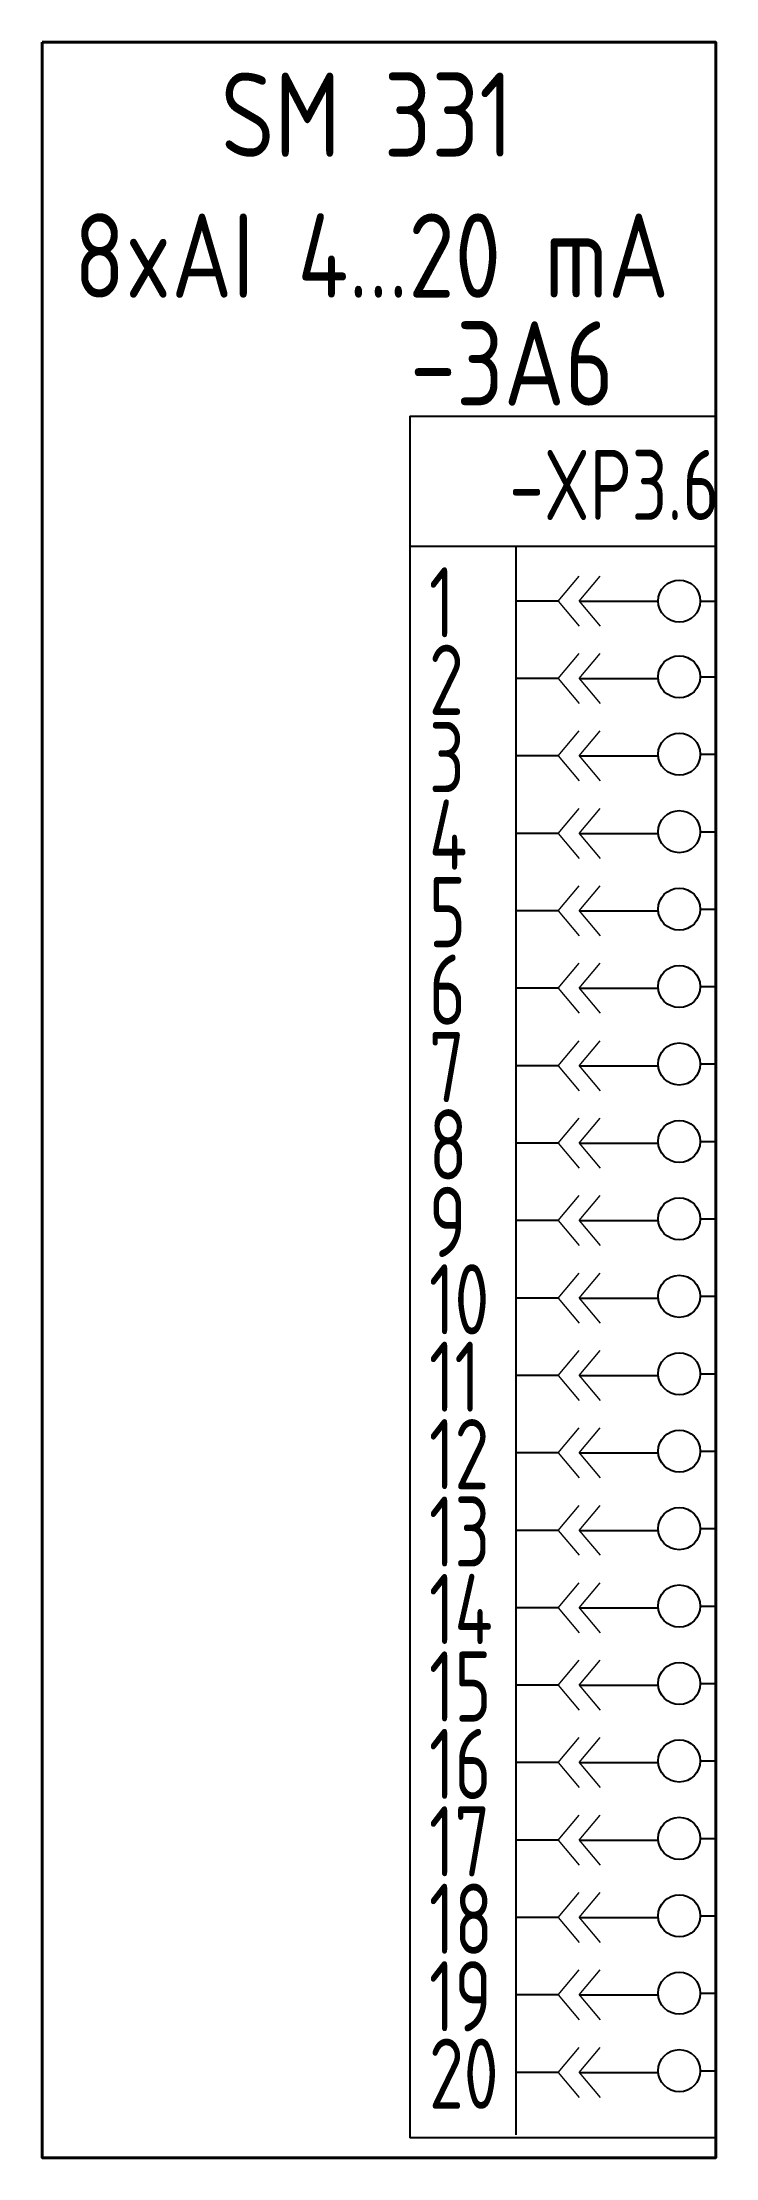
# Model space of a CAD drawing. Header units: millimetres. Extents: x -5260.1 to -5236.1, y 1879.7 to 1955.
import ezdxf

# ---------------------------------------------------------------- set-up
doc = ezdxf.new("R2010")
doc.units = ezdxf.units.MM
doc.layers.add('КИА_НАКЛЕЙКИ', color=1, linetype='Continuous')
doc.styles.add('GOST-A 3-1', font='', dxfattribs={"height": 3})
doc.styles.add('GOSTA-2.5-1', font='', dxfattribs={"width": 0.9, "height": 2.5})
doc.styles.get('GOST-A 3-1').set_extended_font_data('GOST type A')
doc.styles.get('GOSTA-2.5-1').set_extended_font_data('GOST Type AU')

# ---------------------------------------------------------------- blocks, each defined once
blk = doc.blocks.new('ETAI')
for p, q in [((0, -13.314), (0, -60.981)), ((13.099, -13.314), (24, -13.314)), ((13.099, -13.314), (13.099, -74.641)), ((24, -13.314), (24, -60.981)), ((24, -17.958), (13.099, -17.958)), ((16.891, -74.532), (16.891, -17.958)), ((18.39, -19.902), (16.891, -19.902)), ((19.134, -19.902), (21.951, -19.902)), ((23.451, -19.902), (24, -19.902)), ((23.449, -22.599), (23.998, -22.599)), ((18.39, -22.66), (16.891, -22.66)), ((19.134, -22.66), (21.951, -22.66)), ((18.39, -25.418), (16.891, -25.418)), ((19.134, -25.418), (21.951, -25.418)), ((23.451, -25.357), (24, -25.357)), ((18.39, -28.176), (16.891, -28.176)), ((19.134, -28.176), (21.951, -28.176)), ((23.451, -28.115), (24, -28.115)), ((23.449, -30.874), (23.998, -30.874)), ((18.39, -30.934), (16.891, -30.934)), ((19.134, -30.934), (21.951, -30.934)), ((18.39, -33.693), (16.891, -33.693)), ((19.134, -33.693), (21.951, -33.693)), ((23.449, -33.632), (23.998, -33.632)), ((18.39, -36.451), (16.891, -36.451)), ((19.134, -36.451), (21.951, -36.451)), ((23.449, -36.39), (23.998, -36.39)), ((23.449, -39.148), (23.998, -39.148)), ((18.39, -39.209), (16.891, -39.209)), ((19.134, -39.209), (21.951, -39.209)), ((18.39, -41.967), (16.891, -41.967)), ((19.134, -41.967), (21.951, -41.967)), ((23.449, -41.906), (23.998, -41.906)), ((18.39, -44.725), (16.891, -44.725)), ((19.134, -44.725), (21.951, -44.725)), ((23.449, -44.665), (23.998, -44.665)), ((23.451, -47.423), (24, -47.423)), ((18.39, -47.484), (16.891, -47.484)), ((19.134, -47.484), (21.951, -47.484)), ((18.39, -50.242), (16.891, -50.242)), ((19.134, -50.242), (21.951, -50.242)), ((23.451, -50.181), (24, -50.181)), ((18.39, -53), (16.891, -53)), ((19.134, -53), (21.951, -53)), ((23.449, -52.939), (23.998, -52.939)), ((23.449, -55.697), (23.998, -55.697)), ((18.39, -55.758), (16.891, -55.758)), ((19.134, -55.758), (21.951, -55.758)), ((18.39, -58.516), (16.891, -58.516)), ((19.134, -58.516), (21.951, -58.516)), ((23.451, -58.456), (24, -58.456)), ((18.39, -61.275), (16.891, -61.275)), ((19.134, -61.275), (21.951, -61.275)), ((23.449, -61.214), (23.998, -61.214)), ((18.39, -64.033), (16.891, -64.033)), ((19.134, -64.033), (21.951, -64.033)), ((23.449, -63.972), (23.998, -63.972)), ((18.39, -66.791), (16.891, -66.791)), ((19.134, -66.791), (21.951, -66.791)), ((23.451, -66.73), (24, -66.73)), ((18.39, -69.549), (16.891, -69.549)), ((19.134, -69.549), (21.951, -69.549)), ((23.451, -69.488), (24, -69.488)), ((18.39, -72.307), (16.891, -72.307)), ((19.134, -72.307), (21.951, -72.307)), ((23.451, -72.247), (24, -72.247)), ((24, -74.641), (13.099, -74.641))]:
    blk.add_line(p, q)
at = {"lineweight": 18}
for p, q in [((18.39, -19.902), (19.134, -19.011)), ((19.134, -19.902), (19.879, -19.011)), ((18.39, -19.902), (19.134, -20.792)), ((19.134, -19.902), (19.879, -20.792)), ((18.39, -22.66), (19.134, -21.769)), ((19.134, -22.66), (19.879, -21.769)), ((18.39, -22.66), (19.134, -23.55)), ((19.134, -22.66), (19.879, -23.55)), ((18.39, -25.418), (19.134, -24.528)), ((19.134, -25.418), (19.879, -24.528)), ((18.39, -25.418), (19.134, -26.308)), ((19.134, -25.418), (19.879, -26.308)), ((18.39, -28.176), (19.134, -27.286)), ((19.134, -28.176), (19.879, -27.286)), ((18.39, -28.176), (19.134, -29.066)), ((19.134, -28.176), (19.879, -29.066)), ((18.39, -30.934), (19.134, -30.044)), ((19.134, -30.934), (19.879, -30.044)), ((18.39, -30.934), (19.134, -31.825)), ((19.134, -30.934), (19.879, -31.825)), ((18.39, -33.693), (19.134, -32.802)), ((19.134, -33.693), (19.879, -32.802)), ((18.39, -33.693), (19.134, -34.583)), ((19.134, -33.693), (19.879, -34.583)), ((18.39, -36.451), (19.134, -35.56)), ((19.134, -36.451), (19.879, -35.56)), ((18.39, -36.451), (19.134, -37.341)), ((19.134, -36.451), (19.879, -37.341)), ((18.39, -39.209), (19.134, -38.319)), ((19.134, -39.209), (19.879, -38.319)), ((18.39, -39.209), (19.134, -40.099)), ((19.134, -39.209), (19.879, -40.099)), ((18.39, -41.967), (19.134, -41.077)), ((19.134, -41.967), (19.879, -41.077)), ((18.39, -41.967), (19.134, -42.857)), ((19.134, -41.967), (19.879, -42.857)), ((18.39, -44.725), (19.134, -43.835)), ((19.134, -44.725), (19.879, -43.835)), ((18.39, -44.725), (19.134, -45.616)), ((19.134, -44.725), (19.879, -45.616)), ((18.39, -47.484), (19.134, -46.593)), ((19.134, -47.484), (19.879, -46.593)), ((18.39, -47.484), (19.134, -48.374)), ((19.134, -47.484), (19.879, -48.374)), ((18.39, -50.242), (19.134, -49.351)), ((19.134, -50.242), (19.879, -49.351)), ((18.39, -50.242), (19.134, -51.132)), ((19.134, -50.242), (19.879, -51.132)), ((18.39, -53), (19.134, -52.11)), ((19.134, -53), (19.879, -52.11)), ((18.39, -53), (19.134, -53.89)), ((19.134, -53), (19.879, -53.89)), ((18.39, -55.758), (19.134, -54.868)), ((19.134, -55.758), (19.879, -54.868)), ((18.39, -55.758), (19.134, -56.648)), ((19.134, -55.758), (19.879, -56.648)), ((18.39, -58.516), (19.134, -57.626)), ((19.134, -58.516), (19.879, -57.626)), ((18.39, -58.516), (19.134, -59.407)), ((19.134, -58.516), (19.879, -59.407)), ((18.39, -61.275), (19.134, -60.384)), ((19.134, -61.275), (19.879, -60.384)), ((18.39, -61.275), (19.134, -62.165)), ((19.134, -61.275), (19.879, -62.165)), ((18.39, -64.033), (19.134, -63.142)), ((19.134, -64.033), (19.879, -63.142)), ((18.39, -64.033), (19.134, -64.923)), ((19.134, -64.033), (19.879, -64.923)), ((18.39, -66.791), (19.134, -65.901)), ((19.134, -66.791), (19.879, -65.901)), ((18.39, -66.791), (19.134, -67.681)), ((19.134, -66.791), (19.879, -67.681)), ((18.39, -69.549), (19.134, -68.659)), ((19.134, -69.549), (19.879, -68.659)), ((18.39, -69.549), (19.134, -70.439)), ((19.134, -69.549), (19.879, -70.439)), ((18.39, -72.307), (19.134, -71.417)), ((19.134, -72.307), (19.879, -71.417)), ((18.39, -72.307), (19.134, -73.198)), ((19.134, -72.307), (19.879, -73.198))]:
    blk.add_line(p, q, dxfattribs=at)
at = {"lineweight": 40}
blk.add_lwpolyline([(0, 0), (24, 0), (24, -75.345), (0, -75.345)], close=True, dxfattribs=at)
for centre in [(22.701, -19.902), (22.699, -22.599), (22.701, -25.357), (22.701, -28.115), (22.699, -30.874), (22.699, -33.632), (22.699, -36.39), (22.699, -39.148), (22.699, -41.906), (22.699, -44.665), (22.701, -47.423), (22.701, -50.181), (22.699, -52.939), (22.699, -55.697), (22.701, -58.456), (22.699, -61.214), (22.699, -63.972), (22.701, -66.73), (22.701, -69.488), (22.701, -72.247)]:
    blk.add_circle(centre, 0.75)
at = {"style": 'GOST-A 3-1'}
blk.add_text('SM 331 ', height=3, dxfattribs=at).set_placement((6.365, -4.078))
at = {"style": 'GOSTA-2.5-1', "width": 0.9}
for s, p in [('1', (13.783, -21.198)), ('2', (13.783, -23.956)), ('3', (13.783, -26.714)), ('4', (13.783, -29.473)), ('5', (13.783, -32.231)), ('6', (13.783, -34.989)), ('7', (13.783, -37.747)), ('8', (13.783, -40.505)), ('9', (13.783, -43.264)), ('10', (13.783, -46.022)), ('11', (13.783, -48.78)), ('12', (13.783, -51.538)), ('13', (13.783, -54.296)), ('14', (13.783, -57.055)), ('15', (13.783, -59.813)), ('16', (13.783, -62.571)), ('17', (13.783, -65.329)), ('18', (13.783, -68.087)), ('19', (13.783, -70.846)), ('20', (13.783, -73.604))]:
    blk.add_text(s, height=2.5, dxfattribs=at).set_placement(p)
at = {"style": 'GOST-A 3-1'}
blk.add_attdef('8X', (1.13, -9.096), '', height=3, dxfattribs=at)
at = {"style": 'GOSTA-2.5-1', "width": 0.9}
blk.add_attdef('XP', (16.64, -17.015), '', height=2.5, dxfattribs=at)
at = {"layer": 'КИА_НАКЛЕЙКИ', "style": 'GOST-A 3-1'}
blk.add_attdef('3A', (13.102, -12.937), '', height=3, dxfattribs=at)

msp = doc.modelspace()

# ---------------------------------------------------------------- block references
at = {"color": 2}
msp.add_blockref('ETAI', (-5260.086, 1955.03), dxfattribs=at).add_auto_attribs({'3A': '-3A6', 'XP': '-XP3.6', '8X': '8xAI 4...20 mA'})

doc.saveas('drawing.dxf')
